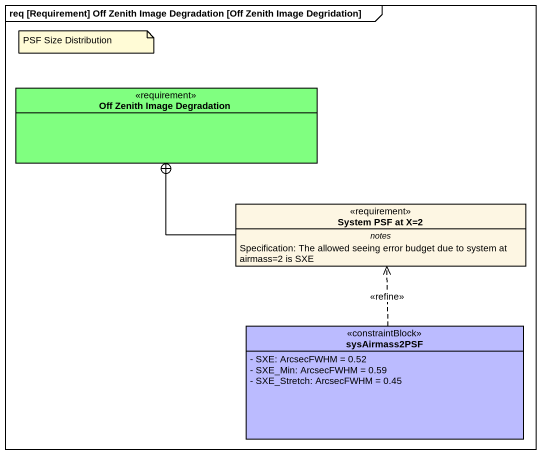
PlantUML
@startuml
mainframe req [Requirement] Off Zenith Image Degradation [Off Zenith Image Degridation]
hide circle
hide empty members
skinparam classAttributeIconSize 0
class "Off Zenith Image Degradation" as Off_Zenith_Image_Degradation <<requirement>> #80FF80
class "System PSF at X=2" as System_PSF_at_X_2 <<requirement>> {
  -- notes --
  Specification: The allowed seeing error budget due to system at airmass=2 is SXE
}
class sysAirmass2PSF <<constraintBlock>> #BBBBFF {
  - SXE: ArcsecFWHM = 0.52
  - SXE_Min: ArcsecFWHM = 0.59
  - SXE_Stretch: ArcsecFWHM = 0.45
}
System_PSF_at_X_2 -left-+ Off_Zenith_Image_Degradation
sysAirmass2PSF .up.> System_PSF_at_X_2 : <<refine>>
note as N1
  PSF Size Distribution
end note
@enduml
